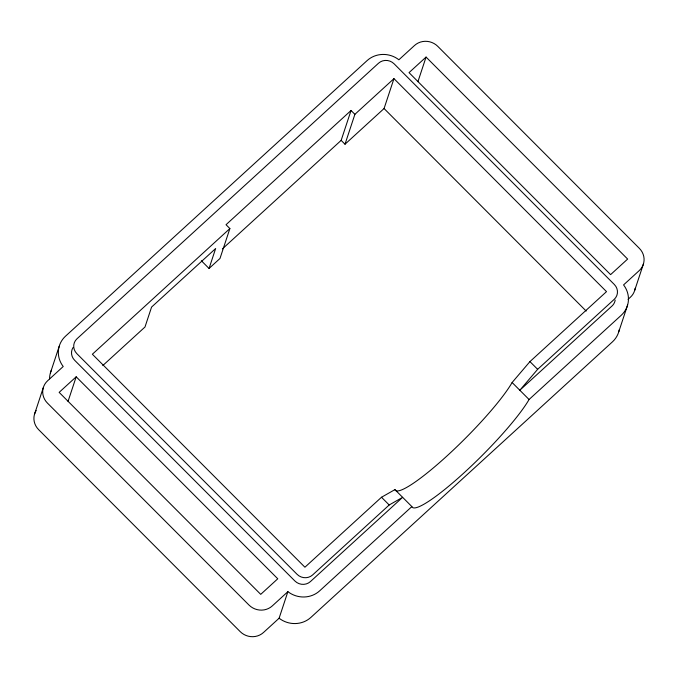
<?xml version="1.0" encoding="UTF-8"?>
<svg xmlns="http://www.w3.org/2000/svg" width="678" height="678" viewBox="0 0 678 678"><rect width="100%" height="100%" fill="white"/><g stroke="black" fill="none" stroke-linecap="round" stroke-linejoin="round"><path stroke-width="1.02" d="M34.493 414.266L43.282 387.697M50.418 372.875L59.206 346.305M68.046 401.401L76.182 376.799L277.76 578.783L260.725 594.36L59.147 392.367L76.182 376.799M201.358 260.742L209.053 268.463L215.646 248.529L151.575 307.075L144.99 327.008L102.793 365.561M351.043 110.48L341.153 140.371L345.009 144.228L354.891 114.336L351.043 110.48L226.028 224.715L229.884 228.571L219.994 258.462L209.053 268.463M345.009 144.228L384.07 108.531L393.96 78.64L606.513 291.633L529.942 361.603L512.119 382.519A84.758 12.628 -44.9 0 1 446.929 455.997A84.758 12.628 -44.9 0 1 394.927 489.618L381.494 497.254L304.93 567.223L92.369 354.23L229.884 228.571M417.928 81.674L426.064 57.071L627.642 259.064L610.598 274.632L409.029 72.639L426.064 57.071M36.163 410.529A16.535 15.687 18.3 0 0 38.638 429.649L240.215 631.642A16.535 15.687 18.3 0 0 263.488 632.506L279.107 618.226L287.896 591.657A24.255 23.001 18.3 0 0 319.669 590.843L411.868 506.593A84.758 12.628 -44.9 0 0 463.879 472.973A84.758 12.628 -44.9 0 0 529.069 399.503L621.26 315.253A24.255 23.001 18.3 0 0 623.574 284.913L639.193 270.632A16.535 15.687 18.3 0 0 639.362 248.351L437.785 46.358A16.535 15.687 18.3 0 0 414.512 45.494L398.893 59.774A24.255 23.001 18.3 0 0 367.112 60.588L65.529 336.178A24.255 23.001 18.3 0 0 63.215 366.51L47.596 380.79A16.535 15.687 18.3 0 0 47.426 403.079L249.004 605.064A16.535 15.687 18.3 0 0 272.276 605.937L287.896 591.657M618.794 331.695L627.582 305.125M634.718 290.303L643.507 263.734M73.012 347.551A11.026 10.458 18.3 0 0 74.656 360.298L294.913 581.004A11.026 10.458 18.3 0 0 310.431 581.58L402.622 497.33L389.197 504.974L312.626 574.944A11.026 10.458 18.3 0 1 297.117 574.359L76.851 353.653A11.026 10.458 18.3 0 1 76.97 338.797L378.553 63.198A11.026 10.458 18.3 0 1 394.071 63.783L614.327 284.489A11.026 10.458 18.3 0 1 614.217 299.345L537.646 369.315L519.823 390.24L612.022 305.99A11.026 10.458 18.3 0 0 615.183 300.049M354.891 114.336L393.96 78.64M222.392 248.894L341.153 140.371M628.065 299.354L630.404 297.21A16.535 15.687 18.3 0 0 635.159 288.294M384.07 108.531L586.182 311.058M529.942 361.603L537.646 369.315M512.119 382.519L529.069 399.503M394.927 489.618L411.868 506.593M381.494 497.254L389.197 504.974M619.268 329.745A24.255 23.001 18.3 0 1 612.471 341.822L310.888 617.412A24.255 23.001 18.3 0 1 279.107 618.226M49.545 378.833A24.255 23.001 18.3 0 1 51.452 370.052"/></g></svg>
